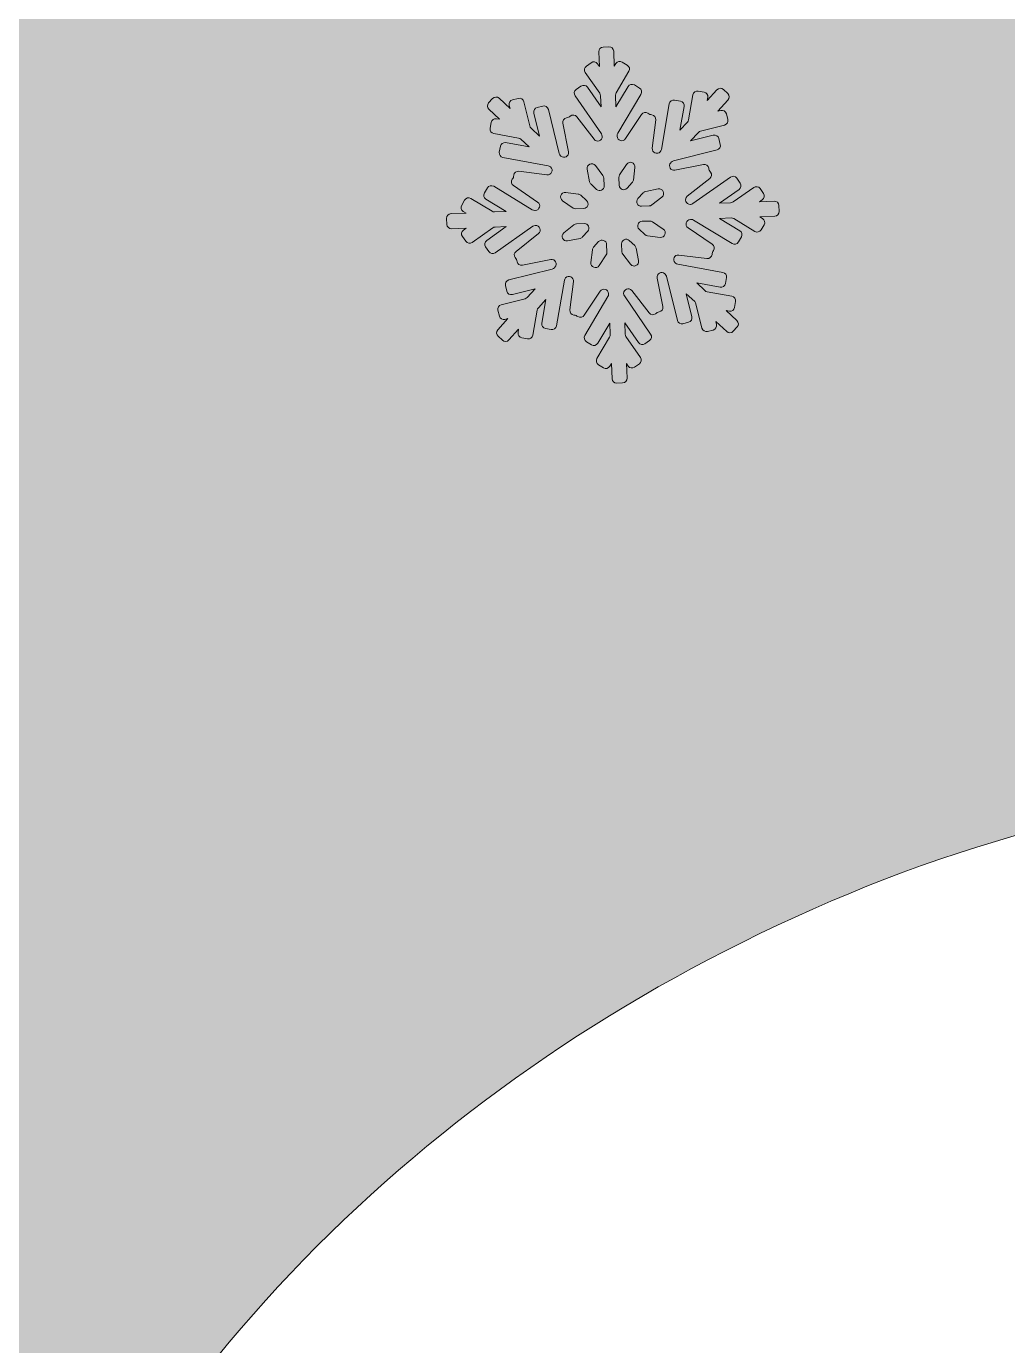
# Model space of a CAD drawing. Header units: millimetres. Extents: x 7 to 184, y -113 to -15.
# Drawn here: x 125.89 to 137.1, y -58.55 to -43.47 of the extents above; entities that cross this region are included whole.
import ezdxf

# ---------------------------------------------------------------- set-up
doc = ezdxf.new("R2010")
doc.units = ezdxf.units.MM
doc.header["$MEASUREMENT"] = 0
doc.layers.add('engraving', color=7, linetype='Continuous')
doc.layers.add('Layer 1', color=7, linetype='Continuous')

msp = doc.modelspace()

# ---------------------------------------------------------------- hatches: boundary and pattern name
at = {"layer": 'Layer 1'}
h = msp.add_hatch(color=2, dxfattribs=at)
h.dxf.hatch_style = 2
edge = h.paths.add_edge_path()
edge.add_spline(control_points=[(180.995, -53.469), (178.767, -48.299), (175.73, -43.788), (171.88, -39.938), (168.03, -36.088), (163.518, -33.05), (158.349, -30.823), (155.446, -29.574), (152.43, -28.675), (149.302, -28.126), (148.522, -26.725), (147.075, -25.741), (145.396, -25.613), (146.901, -24.497), (147.881, -22.714), (147.881, -20.697), (147.881, -17.317), (145.14, -14.576), (141.76, -14.576), (138.38, -14.576), (135.639, -17.317), (135.639, -20.697), (135.639, -22.714), (136.619, -24.497), (138.124, -25.613), (136.445, -25.741), (134.998, -26.725), (134.218, -28.126), (131.089, -28.675), (128.074, -29.574), (125.173, -30.823), (120.001, -33.05), (115.491, -36.088), (111.642, -39.938), (107.792, -43.788), (104.753, -48.299), (102.526, -53.469), (100.299, -58.64), (99.186, -64.169), (99.186, -70.057), (99.186, -75.945), (100.299, -81.476), (102.526, -86.645), (104.753, -91.817), (107.792, -96.327), (111.642, -100.176), (115.491, -104.026), (120.001, -107.066), (125.173, -109.291), (130.342, -111.517), (135.873, -112.632), (141.761, -112.632), (147.648, -112.632), (153.178, -111.517), (158.349, -109.291), (163.518, -107.066), (168.03, -104.026), (171.88, -100.176), (175.73, -96.327), (178.767, -91.817), (180.995, -86.645), (183.221, -81.476), (184.335, -75.945), (184.335, -70.057), (184.335, -64.169), (183.221, -58.64), (180.995, -53.469)], knot_values=[0, 0, 0, 0, 1, 1, 1, 2, 2, 2, 3, 3, 3, 4, 4, 4, 5, 5, 5, 6, 6, 6, 7, 7, 7, 8, 8, 8, 9, 9, 9, 10, 10, 10, 11, 11, 11, 12, 12, 12, 13, 13, 13, 14, 14, 14, 15, 15, 15, 16, 16, 16, 17, 17, 17, 18, 18, 18, 19, 19, 19, 20, 20, 20, 21, 21, 21, 22, 22, 22, 22], degree=3, periodic=1)
edge = h.paths.add_edge_path()
edge.add_spline(control_points=[(137.953, -20.697), (137.953, -18.598), (139.661, -16.89), (141.76, -16.89), (143.86, -16.89), (145.567, -18.598), (145.567, -20.697), (145.567, -22.796), (143.86, -24.504), (141.76, -24.504), (139.661, -24.504), (137.953, -22.796), (137.953, -20.697)], knot_values=[0, 0, 0, 0, 1, 1, 1, 2, 2, 2, 3, 3, 3, 4, 4, 4, 4], degree=3, periodic=1)
edge = h.paths.add_edge_path()
edge.add_spline(control_points=[(158.575, -76.964), (157.631, -79.154), (156.368, -81.06), (154.782, -82.682), (153.197, -84.307), (151.309, -85.589), (149.121, -86.532), (146.93, -87.476), (144.591, -87.947), (142.1, -87.947), (139.609, -87.947), (137.268, -87.476), (135.08, -86.532), (132.89, -85.589), (130.984, -84.307), (129.362, -82.682), (127.738, -81.06), (126.455, -79.154), (125.512, -76.964), (124.567, -74.776), (124.097, -72.435), (124.097, -69.944), (124.097, -67.453), (124.567, -65.114), (125.512, -62.924), (126.455, -60.735), (127.738, -58.847), (129.362, -57.262), (130.984, -55.677), (132.89, -54.414), (135.08, -53.469), (137.268, -52.526), (139.609, -52.053), (142.1, -52.053), (144.591, -52.053), (146.93, -52.526), (149.121, -53.469), (151.309, -54.414), (153.197, -55.677), (154.782, -57.262), (156.368, -58.847), (157.631, -60.735), (158.575, -62.924), (159.518, -65.114), (159.99, -67.453), (159.99, -69.944), (159.99, -72.435), (159.518, -74.776), (158.575, -76.964)], knot_values=[0, 0, 0, 0, 1, 1, 1, 2, 2, 2, 3, 3, 3, 4, 4, 4, 5, 5, 5, 6, 6, 6, 7, 7, 7, 8, 8, 8, 9, 9, 9, 10, 10, 10, 11, 11, 11, 12, 12, 12, 13, 13, 13, 14, 14, 14, 15, 15, 15, 16, 16, 16, 16], degree=3, periodic=1)

# ---------------------------------------------------------------- linework, layer by layer
at = {"layer": 'engraving', "lineweight": 0}
for points, knots in [([(134.488, -45.518), (134.487, -45.489), (134.462, -45.467), (134.434, -45.468), (134.434, -45.468), (134.268, -45.475), (134.268, -45.475), (134.268, -45.475), (134.298, -45.453), (134.298, -45.453), (134.322, -45.436), (134.328, -45.404), (134.311, -45.381), (134.311, -45.381), (134.273, -45.325), (134.273, -45.325), (134.256, -45.301), (134.223, -45.295), (134.2, -45.312), (134.2, -45.312), (133.965, -45.478), (133.965, -45.478), (133.956, -45.484), (133.947, -45.487), (133.936, -45.487), (133.936, -45.487), (133.81, -45.492), (133.81, -45.492), (133.81, -45.492), (134.033, -45.334), (134.033, -45.334), (134.057, -45.318), (134.062, -45.286), (134.046, -45.262), (134.046, -45.262), (134.008, -45.206), (134.008, -45.206), (133.991, -45.182), (133.958, -45.177), (133.935, -45.193), (133.935, -45.193), (133.506, -45.496), (133.506, -45.496), (133.498, -45.501), (133.488, -45.505), (133.478, -45.505), (133.478, -45.505), (133.476, -45.505), (133.476, -45.505), (133.425, -45.507), (133.402, -45.443), (133.442, -45.412), (133.442, -45.412), (133.698, -45.21), (133.698, -45.21), (133.721, -45.192), (133.725, -45.16), (133.708, -45.137), (133.708, -45.137), (133.699, -45.126), (133.699, -45.126), (133.694, -45.12), (133.691, -45.113), (133.689, -45.105), (133.689, -45.105), (133.687, -45.092), (133.687, -45.092), (133.681, -45.063), (133.654, -45.045), (133.625, -45.051), (133.625, -45.051), (133.301, -45.115), (133.301, -45.115), (133.252, -45.125), (133.219, -45.066), (133.253, -45.029), (133.253, -45.029), (133.258, -45.023), (133.258, -45.023), (133.265, -45.016), (133.274, -45.01), (133.284, -45.008), (133.284, -45.008), (133.781, -44.883), (133.781, -44.883), (133.809, -44.876), (133.826, -44.848), (133.819, -44.82), (133.819, -44.82), (133.803, -44.754), (133.803, -44.754), (133.796, -44.726), (133.767, -44.709), (133.739, -44.716), (133.739, -44.716), (133.479, -44.781), (133.479, -44.781), (133.479, -44.781), (133.569, -44.683), (133.569, -44.683), (133.576, -44.675), (133.584, -44.67), (133.594, -44.667), (133.594, -44.667), (133.867, -44.599), (133.867, -44.599), (133.895, -44.592), (133.912, -44.564), (133.905, -44.536), (133.905, -44.536), (133.888, -44.47), (133.888, -44.47), (133.881, -44.442), (133.853, -44.425), (133.825, -44.432), (133.825, -44.432), (133.79, -44.441), (133.79, -44.441), (133.79, -44.441), (133.906, -44.313), (133.906, -44.313), (133.926, -44.292), (133.924, -44.259), (133.903, -44.239), (133.903, -44.239), (133.854, -44.193), (133.854, -44.193), (133.833, -44.173), (133.799, -44.175), (133.78, -44.196), (133.78, -44.196), (133.668, -44.318), (133.668, -44.318), (133.668, -44.318), (133.675, -44.282), (133.675, -44.282), (133.68, -44.254), (133.661, -44.227), (133.633, -44.222), (133.633, -44.222), (133.567, -44.21), (133.567, -44.21), (133.538, -44.205), (133.511, -44.224), (133.506, -44.252), (133.506, -44.252), (133.456, -44.539), (133.456, -44.539), (133.454, -44.549), (133.45, -44.558), (133.443, -44.565), (133.443, -44.565), (133.358, -44.659), (133.358, -44.659), (133.358, -44.659), (133.405, -44.388), (133.405, -44.388), (133.41, -44.359), (133.391, -44.332), (133.363, -44.327), (133.363, -44.327), (133.297, -44.315), (133.297, -44.315), (133.268, -44.31), (133.241, -44.329), (133.236, -44.358), (133.236, -44.358), (133.145, -44.879), (133.145, -44.879), (133.144, -44.889), (133.139, -44.898), (133.133, -44.905), (133.133, -44.905), (133.133, -44.905), (133.133, -44.905), (133.098, -44.943), (133.036, -44.914), (133.042, -44.864), (133.042, -44.864), (133.082, -44.539), (133.082, -44.539), (133.085, -44.511), (133.065, -44.485), (133.037, -44.481), (133.037, -44.481), (133.024, -44.48), (133.024, -44.48), (133.016, -44.478), (133.008, -44.476), (133.001, -44.471), (133.001, -44.471), (132.991, -44.464), (132.991, -44.464), (132.967, -44.448), (132.934, -44.454), (132.918, -44.478), (132.918, -44.478), (132.736, -44.754), (132.736, -44.754), (132.709, -44.796), (132.643, -44.778), (132.641, -44.727), (132.641, -44.727), (132.641, -44.721), (132.641, -44.721), (132.64, -44.711), (132.643, -44.701), (132.648, -44.693), (132.648, -44.693), (132.912, -44.248), (132.912, -44.248), (132.926, -44.223), (132.918, -44.191), (132.894, -44.177), (132.894, -44.177), (132.837, -44.141), (132.837, -44.141), (132.812, -44.126), (132.779, -44.134), (132.765, -44.159), (132.765, -44.159), (132.627, -44.391), (132.627, -44.391), (132.627, -44.391), (132.622, -44.258), (132.622, -44.258), (132.621, -44.248), (132.624, -44.238), (132.629, -44.229), (132.629, -44.229), (132.774, -43.985), (132.774, -43.985), (132.788, -43.96), (132.781, -43.929), (132.756, -43.914), (132.756, -43.914), (132.699, -43.879), (132.699, -43.879), (132.674, -43.864), (132.641, -43.872), (132.627, -43.897), (132.627, -43.897), (132.608, -43.927), (132.608, -43.927), (132.608, -43.927), (132.601, -43.754), (132.601, -43.754), (132.6, -43.726), (132.576, -43.703), (132.547, -43.704), (132.547, -43.704), (132.48, -43.707), (132.48, -43.707), (132.452, -43.708), (132.429, -43.732), (132.43, -43.761), (132.43, -43.761), (132.437, -43.928), (132.437, -43.928), (132.437, -43.928), (132.417, -43.899), (132.417, -43.899), (132.4, -43.875), (132.367, -43.869), (132.344, -43.886), (132.344, -43.886), (132.289, -43.925), (132.289, -43.925), (132.266, -43.941), (132.26, -43.973), (132.276, -43.997), (132.276, -43.997), (132.441, -44.236), (132.441, -44.236), (132.447, -44.244), (132.45, -44.254), (132.451, -44.264), (132.451, -44.264), (132.456, -44.392), (132.456, -44.392), (132.456, -44.392), (132.3, -44.167), (132.3, -44.167), (132.284, -44.143), (132.251, -44.137), (132.227, -44.154), (132.227, -44.154), (132.172, -44.193), (132.172, -44.193), (132.149, -44.209), (132.143, -44.241), (132.16, -44.265), (132.16, -44.265), (132.46, -44.7), (132.46, -44.7), (132.466, -44.708), (132.469, -44.717), (132.469, -44.727), (132.469, -44.727), (132.469, -44.728), (132.469, -44.728), (132.472, -44.779), (132.407, -44.802), (132.376, -44.762), (132.376, -44.762), (132.178, -44.505), (132.178, -44.505), (132.161, -44.482), (132.128, -44.478), (132.105, -44.496), (132.105, -44.496), (132.095, -44.504), (132.095, -44.504), (132.089, -44.509), (132.081, -44.512), (132.073, -44.514), (132.073, -44.514), (132.061, -44.516), (132.061, -44.516), (132.033, -44.522), (132.014, -44.549), (132.02, -44.578), (132.02, -44.578), (132.084, -44.905), (132.084, -44.905), (132.094, -44.954), (132.035, -44.988), (131.998, -44.953), (131.998, -44.953), (131.994, -44.95), (131.994, -44.95), (131.987, -44.943), (131.982, -44.934), (131.979, -44.924), (131.979, -44.924), (131.855, -44.42), (131.855, -44.42), (131.848, -44.392), (131.819, -44.375), (131.791, -44.382), (131.791, -44.382), (131.726, -44.398), (131.726, -44.398), (131.699, -44.405), (131.682, -44.434), (131.689, -44.462), (131.689, -44.462), (131.754, -44.725), (131.754, -44.725), (131.754, -44.725), (131.657, -44.635), (131.657, -44.635), (131.65, -44.628), (131.645, -44.619), (131.642, -44.609), (131.642, -44.609), (131.574, -44.333), (131.574, -44.333), (131.567, -44.305), (131.539, -44.287), (131.511, -44.294), (131.511, -44.294), (131.446, -44.311), (131.446, -44.311), (131.418, -44.318), (131.401, -44.346), (131.408, -44.374), (131.408, -44.374), (131.417, -44.41), (131.417, -44.41), (131.417, -44.41), (131.291, -44.293), (131.291, -44.293), (131.27, -44.273), (131.237, -44.274), (131.217, -44.296), (131.217, -44.296), (131.172, -44.345), (131.172, -44.345), (131.152, -44.366), (131.154, -44.399), (131.175, -44.419), (131.175, -44.419), (131.297, -44.533), (131.297, -44.533), (131.297, -44.533), (131.261, -44.527), (131.261, -44.527), (131.233, -44.521), (131.206, -44.54), (131.201, -44.569), (131.201, -44.569), (131.189, -44.636), (131.189, -44.636), (131.184, -44.664), (131.203, -44.691), (131.231, -44.696), (131.231, -44.696), (131.514, -44.747), (131.514, -44.747), (131.524, -44.749), (131.533, -44.754), (131.54, -44.761), (131.54, -44.761), (131.634, -44.848), (131.634, -44.848), (131.634, -44.848), (131.366, -44.8), (131.366, -44.8), (131.338, -44.795), (131.311, -44.814), (131.306, -44.842), (131.306, -44.842), (131.294, -44.909), (131.294, -44.909), (131.289, -44.938), (131.308, -44.964), (131.336, -44.97), (131.336, -44.97), (131.851, -45.063), (131.851, -45.063), (131.861, -45.065), (131.87, -45.069), (131.878, -45.076), (131.878, -45.076), (131.88, -45.078), (131.88, -45.078), (131.917, -45.113), (131.888, -45.174), (131.838, -45.168), (131.838, -45.168), (131.517, -45.127), (131.517, -45.127), (131.488, -45.124), (131.462, -45.144), (131.459, -45.173), (131.459, -45.173), (131.457, -45.186), (131.457, -45.186), (131.456, -45.194), (131.453, -45.202), (131.449, -45.208), (131.449, -45.208), (131.442, -45.219), (131.442, -45.219), (131.426, -45.243), (131.432, -45.275), (131.456, -45.291), (131.456, -45.291), (131.732, -45.479), (131.732, -45.479), (131.774, -45.507), (131.755, -45.572), (131.705, -45.574), (131.705, -45.574), (131.698, -45.574), (131.698, -45.574), (131.688, -45.575), (131.678, -45.572), (131.669, -45.567), (131.669, -45.567), (131.23, -45.299), (131.23, -45.299), (131.205, -45.284), (131.173, -45.292), (131.158, -45.317), (131.158, -45.317), (131.123, -45.375), (131.123, -45.375), (131.109, -45.4), (131.117, -45.431), (131.141, -45.446), (131.141, -45.446), (131.372, -45.587), (131.372, -45.587), (131.372, -45.587), (131.24, -45.592), (131.24, -45.592), (131.23, -45.592), (131.22, -45.59), (131.211, -45.584), (131.211, -45.584), (130.97, -45.438), (130.97, -45.438), (130.946, -45.423), (130.913, -45.431), (130.898, -45.456), (130.898, -45.456), (130.864, -45.514), (130.864, -45.514), (130.849, -45.538), (130.857, -45.57), (130.882, -45.585), (130.882, -45.585), (130.914, -45.605), (130.914, -45.605), (130.914, -45.605), (130.743, -45.611), (130.743, -45.611), (130.714, -45.612), (130.691, -45.637), (130.692, -45.665), (130.692, -45.665), (130.695, -45.734), (130.695, -45.734), (130.696, -45.762), (130.721, -45.785), (130.749, -45.784), (130.749, -45.784), (130.915, -45.777), (130.915, -45.777), (130.915, -45.777), (130.885, -45.799), (130.885, -45.799), (130.861, -45.815), (130.855, -45.848), (130.872, -45.871), (130.872, -45.871), (130.91, -45.927), (130.91, -45.927), (130.927, -45.951), (130.96, -45.957), (130.983, -45.94), (130.983, -45.94), (131.218, -45.774), (131.218, -45.774), (131.227, -45.768), (131.236, -45.765), (131.246, -45.764), (131.246, -45.764), (131.373, -45.759), (131.373, -45.759), (131.373, -45.759), (131.15, -45.917), (131.15, -45.917), (131.126, -45.934), (131.121, -45.966), (131.137, -45.99), (131.137, -45.99), (131.175, -46.045), (131.175, -46.045), (131.192, -46.069), (131.225, -46.075), (131.248, -46.058), (131.248, -46.058), (131.677, -45.756), (131.677, -45.756), (131.685, -45.75), (131.694, -45.747), (131.705, -45.746), (131.705, -45.746), (131.707, -45.746), (131.707, -45.746), (131.757, -45.744), (131.781, -45.808), (131.741, -45.839), (131.741, -45.839), (131.485, -46.042), (131.485, -46.042), (131.462, -46.059), (131.458, -46.092), (131.476, -46.114), (131.476, -46.114), (131.484, -46.125), (131.484, -46.125), (131.489, -46.131), (131.492, -46.139), (131.494, -46.147), (131.494, -46.147), (131.496, -46.16), (131.496, -46.16), (131.502, -46.188), (131.529, -46.207), (131.557, -46.201), (131.557, -46.201), (131.882, -46.136), (131.882, -46.136), (131.931, -46.127), (131.964, -46.185), (131.93, -46.223), (131.93, -46.223), (131.925, -46.229), (131.925, -46.229), (131.918, -46.236), (131.909, -46.241), (131.899, -46.244), (131.899, -46.244), (131.402, -46.369), (131.402, -46.369), (131.374, -46.376), (131.357, -46.404), (131.364, -46.432), (131.364, -46.432), (131.38, -46.498), (131.38, -46.498), (131.387, -46.526), (131.416, -46.543), (131.444, -46.536), (131.444, -46.536), (131.704, -46.471), (131.704, -46.471), (131.704, -46.471), (131.614, -46.569), (131.614, -46.569), (131.607, -46.576), (131.598, -46.582), (131.589, -46.584), (131.589, -46.584), (131.316, -46.653), (131.316, -46.653), (131.288, -46.66), (131.271, -46.688), (131.278, -46.716), (131.278, -46.716), (131.295, -46.782), (131.295, -46.782), (131.301, -46.81), (131.33, -46.827), (131.358, -46.82), (131.358, -46.82), (131.393, -46.811), (131.393, -46.811), (131.393, -46.811), (131.277, -46.939), (131.277, -46.939), (131.257, -46.96), (131.259, -46.993), (131.28, -47.012), (131.28, -47.012), (131.329, -47.058), (131.329, -47.058), (131.35, -47.078), (131.383, -47.077), (131.403, -47.055), (131.403, -47.055), (131.515, -46.933), (131.515, -46.933), (131.515, -46.933), (131.508, -46.97), (131.508, -46.97), (131.503, -46.998), (131.522, -47.025), (131.55, -47.03), (131.55, -47.03), (131.616, -47.042), (131.616, -47.042), (131.645, -47.047), (131.672, -47.028), (131.677, -47), (131.677, -47), (131.727, -46.713), (131.727, -46.713), (131.729, -46.703), (131.733, -46.694), (131.74, -46.687), (131.74, -46.687), (131.825, -46.593), (131.825, -46.593), (131.825, -46.593), (131.778, -46.864), (131.778, -46.864), (131.773, -46.892), (131.792, -46.919), (131.82, -46.924), (131.82, -46.924), (131.886, -46.936), (131.886, -46.936), (131.915, -46.941), (131.942, -46.922), (131.947, -46.894), (131.947, -46.894), (132.038, -46.372), (132.038, -46.372), (132.039, -46.363), (132.044, -46.354), (132.05, -46.346), (132.05, -46.346), (132.05, -46.346), (132.05, -46.346), (132.085, -46.309), (132.147, -46.337), (132.141, -46.388), (132.141, -46.388), (132.101, -46.712), (132.101, -46.712), (132.098, -46.741), (132.118, -46.767), (132.146, -46.77), (132.146, -46.77), (132.159, -46.772), (132.159, -46.772), (132.167, -46.773), (132.175, -46.776), (132.181, -46.781), (132.181, -46.781), (132.192, -46.788), (132.192, -46.788), (132.216, -46.804), (132.249, -46.797), (132.265, -46.773), (132.265, -46.773), (132.447, -46.498), (132.447, -46.498), (132.474, -46.456), (132.54, -46.474), (132.542, -46.524), (132.542, -46.524), (132.542, -46.53), (132.542, -46.53), (132.543, -46.54), (132.54, -46.55), (132.535, -46.559), (132.535, -46.559), (132.271, -47.004), (132.271, -47.004), (132.257, -47.029), (132.265, -47.06), (132.289, -47.075), (132.289, -47.075), (132.346, -47.11), (132.346, -47.11), (132.371, -47.125), (132.404, -47.117), (132.418, -47.092), (132.418, -47.092), (132.556, -46.861), (132.556, -46.861), (132.556, -46.861), (132.561, -46.994), (132.561, -46.994), (132.562, -47.004), (132.559, -47.014), (132.554, -47.023), (132.554, -47.023), (132.409, -47.267), (132.409, -47.267), (132.395, -47.291), (132.402, -47.323), (132.427, -47.338), (132.427, -47.338), (132.484, -47.373), (132.484, -47.373), (132.509, -47.388), (132.542, -47.38), (132.556, -47.355), (132.556, -47.355), (132.575, -47.324), (132.575, -47.324), (132.575, -47.324), (132.582, -47.497), (132.582, -47.497), (132.583, -47.526), (132.607, -47.548), (132.636, -47.547), (132.636, -47.547), (132.703, -47.545), (132.703, -47.545), (132.731, -47.543), (132.754, -47.519), (132.753, -47.49), (132.753, -47.49), (132.746, -47.323), (132.746, -47.323), (132.746, -47.323), (132.766, -47.353), (132.766, -47.353), (132.783, -47.377), (132.815, -47.383), (132.839, -47.366), (132.839, -47.366), (132.894, -47.327), (132.894, -47.327), (132.917, -47.311), (132.923, -47.278), (132.907, -47.255), (132.907, -47.255), (132.741, -47.016), (132.741, -47.016), (132.736, -47.007), (132.733, -46.998), (132.732, -46.988), (132.732, -46.988), (132.727, -46.86), (132.727, -46.86), (132.727, -46.86), (132.883, -47.085), (132.883, -47.085), (132.899, -47.109), (132.932, -47.115), (132.956, -47.098), (132.956, -47.098), (133.011, -47.059), (133.011, -47.059), (133.034, -47.043), (133.04, -47.01), (133.023, -46.987), (133.023, -46.987), (132.723, -46.552), (132.723, -46.552), (132.717, -46.544), (132.714, -46.534), (132.714, -46.524), (132.714, -46.524), (132.714, -46.524), (132.714, -46.524), (132.711, -46.473), (132.776, -46.449), (132.807, -46.49), (132.807, -46.49), (133.005, -46.746), (133.005, -46.746), (133.022, -46.769), (133.055, -46.773), (133.078, -46.756), (133.078, -46.756), (133.088, -46.748), (133.088, -46.748), (133.094, -46.743), (133.102, -46.739), (133.11, -46.738), (133.11, -46.738), (133.122, -46.735), (133.122, -46.735), (133.15, -46.73), (133.169, -46.702), (133.163, -46.674), (133.163, -46.674), (133.099, -46.347), (133.099, -46.347), (133.089, -46.297), (133.148, -46.264), (133.185, -46.299), (133.185, -46.299), (133.189, -46.302), (133.189, -46.302), (133.196, -46.308), (133.201, -46.317), (133.204, -46.327), (133.204, -46.327), (133.328, -46.831), (133.328, -46.831), (133.335, -46.859), (133.364, -46.876), (133.392, -46.869), (133.392, -46.869), (133.457, -46.853), (133.457, -46.853), (133.484, -46.846), (133.501, -46.818), (133.494, -46.79), (133.494, -46.79), (133.429, -46.527), (133.429, -46.527), (133.429, -46.527), (133.526, -46.617), (133.526, -46.617), (133.533, -46.624), (133.538, -46.633), (133.541, -46.642), (133.541, -46.642), (133.609, -46.919), (133.609, -46.919), (133.616, -46.947), (133.644, -46.964), (133.673, -46.957), (133.673, -46.957), (133.737, -46.941), (133.737, -46.941), (133.765, -46.934), (133.782, -46.906), (133.775, -46.878), (133.775, -46.878), (133.766, -46.842), (133.766, -46.842), (133.766, -46.842), (133.892, -46.959), (133.892, -46.959), (133.913, -46.979), (133.946, -46.978), (133.966, -46.956), (133.966, -46.956), (134.011, -46.906), (134.011, -46.906), (134.031, -46.885), (134.029, -46.853), (134.008, -46.833), (134.008, -46.833), (133.886, -46.719), (133.886, -46.719), (133.886, -46.719), (133.922, -46.725), (133.922, -46.725), (133.95, -46.73), (133.977, -46.711), (133.982, -46.683), (133.982, -46.683), (133.994, -46.616), (133.994, -46.616), (133.999, -46.587), (133.98, -46.56), (133.952, -46.555), (133.952, -46.555), (133.669, -46.504), (133.669, -46.504), (133.659, -46.502), (133.65, -46.498), (133.642, -46.491), (133.642, -46.491), (133.549, -46.403), (133.549, -46.403), (133.549, -46.403), (133.817, -46.452), (133.817, -46.452), (133.845, -46.457), (133.872, -46.438), (133.877, -46.409), (133.877, -46.409), (133.889, -46.342), (133.889, -46.342), (133.894, -46.314), (133.875, -46.287), (133.847, -46.282), (133.847, -46.282), (133.332, -46.189), (133.332, -46.189), (133.322, -46.187), (133.313, -46.182), (133.305, -46.176), (133.305, -46.176), (133.303, -46.173), (133.303, -46.173), (133.266, -46.139), (133.295, -46.077), (133.345, -46.084), (133.345, -46.084), (133.666, -46.124), (133.666, -46.124), (133.695, -46.128), (133.721, -46.108), (133.724, -46.079), (133.724, -46.079), (133.726, -46.066), (133.726, -46.066), (133.727, -46.058), (133.73, -46.05), (133.734, -46.043), (133.734, -46.043), (133.741, -46.032), (133.741, -46.032), (133.757, -46.008), (133.751, -45.976), (133.727, -45.96), (133.727, -45.96), (133.451, -45.773), (133.451, -45.773), (133.409, -45.745), (133.428, -45.68), (133.478, -45.678), (133.478, -45.678), (133.484, -45.677), (133.484, -45.677), (133.495, -45.677), (133.505, -45.68), (133.514, -45.685), (133.514, -45.685), (133.953, -45.953), (133.953, -45.953), (133.978, -45.968), (134.01, -45.96), (134.025, -45.935), (134.025, -45.935), (134.06, -45.877), (134.06, -45.877), (134.074, -45.852), (134.066, -45.82), (134.042, -45.806), (134.042, -45.806), (133.811, -45.665), (133.811, -45.665), (133.811, -45.665), (133.943, -45.66), (133.943, -45.66), (133.953, -45.659), (133.963, -45.662), (133.972, -45.667), (133.972, -45.667), (134.213, -45.814), (134.213, -45.814), (134.237, -45.829), (134.27, -45.821), (134.285, -45.796), (134.285, -45.796), (134.319, -45.738), (134.319, -45.738), (134.334, -45.713), (134.326, -45.681), (134.301, -45.667), (134.301, -45.667), (134.269, -45.647), (134.269, -45.647), (134.269, -45.647), (134.44, -45.64), (134.44, -45.64), (134.469, -45.639), (134.492, -45.615), (134.491, -45.586), (134.491, -45.586), (134.488, -45.518), (134.488, -45.518)], [0, 0, 0, 0, 1, 1, 1, 2, 2, 2, 3, 3, 3, 4, 4, 4, 5, 5, 5, 6, 6, 6, 7, 7, 7, 8, 8, 8, 9, 9, 9, 10, 10, 10, 11, 11, 11, 12, 12, 12, 13, 13, 13, 14, 14, 14, 15, 15, 15, 16, 16, 16, 17, 17, 17, 18, 18, 18, 19, 19, 19, 20, 20, 20, 21, 21, 21, 22, 22, 22, 23, 23, 23, 24, 24, 24, 25, 25, 25, 26, 26, 26, 27, 27, 27, 28, 28, 28, 29, 29, 29, 30, 30, 30, 31, 31, 31, 32, 32, 32, 33, 33, 33, 34, 34, 34, 35, 35, 35, 36, 36, 36, 37, 37, 37, 38, 38, 38, 39, 39, 39, 40, 40, 40, 41, 41, 41, 42, 42, 42, 43, 43, 43, 44, 44, 44, 45, 45, 45, 46, 46, 46, 47, 47, 47, 48, 48, 48, 49, 49, 49, 50, 50, 50, 51, 51, 51, 52, 52, 52, 53, 53, 53, 54, 54, 54, 55, 55, 55, 56, 56, 56, 57, 57, 57, 58, 58, 58, 59, 59, 59, 60, 60, 60, 61, 61, 61, 62, 62, 62, 63, 63, 63, 64, 64, 64, 65, 65, 65, 66, 66, 66, 67, 67, 67, 68, 68, 68, 69, 69, 69, 70, 70, 70, 71, 71, 71, 72, 72, 72, 73, 73, 73, 74, 74, 74, 75, 75, 75, 76, 76, 76, 77, 77, 77, 78, 78, 78, 79, 79, 79, 80, 80, 80, 81, 81, 81, 82, 82, 82, 83, 83, 83, 84, 84, 84, 85, 85, 85, 86, 86, 86, 87, 87, 87, 88, 88, 88, 89, 89, 89, 90, 90, 90, 91, 91, 91, 92, 92, 92, 93, 93, 93, 94, 94, 94, 95, 95, 95, 96, 96, 96, 97, 97, 97, 98, 98, 98, 99, 99, 99, 100, 100, 100, 101, 101, 101, 102, 102, 102, 103, 103, 103, 104, 104, 104, 105, 105, 105, 106, 106, 106, 107, 107, 107, 108, 108, 108, 109, 109, 109, 110, 110, 110, 111, 111, 111, 112, 112, 112, 113, 113, 113, 114, 114, 114, 115, 115, 115, 116, 116, 116, 117, 117, 117, 118, 118, 118, 119, 119, 119, 120, 120, 120, 121, 121, 121, 122, 122, 122, 123, 123, 123, 124, 124, 124, 125, 125, 125, 126, 126, 126, 127, 127, 127, 128, 128, 128, 129, 129, 129, 130, 130, 130, 131, 131, 131, 132, 132, 132, 133, 133, 133, 134, 134, 134, 135, 135, 135, 136, 136, 136, 137, 137, 137, 138, 138, 138, 139, 139, 139, 140, 140, 140, 141, 141, 141, 142, 142, 142, 143, 143, 143, 144, 144, 144, 145, 145, 145, 146, 146, 146, 147, 147, 147, 148, 148, 148, 149, 149, 149, 150, 150, 150, 151, 151, 151, 152, 152, 152, 153, 153, 153, 154, 154, 154, 155, 155, 155, 156, 156, 156, 157, 157, 157, 158, 158, 158, 159, 159, 159, 160, 160, 160, 161, 161, 161, 162, 162, 162, 163, 163, 163, 164, 164, 164, 165, 165, 165, 166, 166, 166, 167, 167, 167, 168, 168, 168, 169, 169, 169, 170, 170, 170, 171, 171, 171, 172, 172, 172, 173, 173, 173, 174, 174, 174, 175, 175, 175, 176, 176, 176, 177, 177, 177, 178, 178, 178, 179, 179, 179, 180, 180, 180, 181, 181, 181, 182, 182, 182, 183, 183, 183, 184, 184, 184, 185, 185, 185, 186, 186, 186, 187, 187, 187, 188, 188, 188, 189, 189, 189, 190, 190, 190, 191, 191, 191, 192, 192, 192, 193, 193, 193, 194, 194, 194, 195, 195, 195, 196, 196, 196, 197, 197, 197, 198, 198, 198, 199, 199, 199, 200, 200, 200, 201, 201, 201, 202, 202, 202, 203, 203, 203, 204, 204, 204, 205, 205, 205, 206, 206, 206, 207, 207, 207, 208, 208, 208, 209, 209, 209, 210, 210, 210, 211, 211, 211, 212, 212, 212, 213, 213, 213, 214, 214, 214, 215, 215, 215, 216, 216, 216, 217, 217, 217, 218, 218, 218, 219, 219, 219, 220, 220, 220, 221, 221, 221, 222, 222, 222, 223, 223, 223, 224, 224, 224, 225, 225, 225, 226, 226, 226, 227, 227, 227, 228, 228, 228, 229, 229, 229, 230, 230, 230, 231, 231, 231, 232, 232, 232, 233, 233, 233, 234, 234, 234, 235, 235, 235, 236, 236, 236, 237, 237, 237, 238, 238, 238, 239, 239, 239, 240, 240, 240, 241, 241, 241, 242, 242, 242, 243, 243, 243, 244, 244, 244, 245, 245, 245, 246, 246, 246, 247, 247, 247, 248, 248, 248, 249, 249, 249, 250, 250, 250, 251, 251, 251, 252, 252, 252, 253, 253, 253, 254, 254, 254, 255, 255, 255, 256, 256, 256, 257, 257, 257, 258, 258, 258, 259, 259, 259, 260, 260, 260, 261, 261, 261, 262, 262, 262, 263, 263, 263, 264, 264, 264, 265, 265, 265, 266, 266, 266, 267, 267, 267, 268, 268, 268, 269, 269, 269, 270, 270, 270, 271, 271, 271, 272, 272, 272, 273, 273, 273, 274, 274, 274, 275, 275, 275, 276, 276, 276, 277, 277, 277, 278, 278, 278, 279, 279, 279, 280, 280, 280, 281, 281, 281, 282, 282, 282, 283, 283, 283, 284, 284, 284, 285, 285, 285, 286, 286, 286, 287, 287, 287, 288, 288, 288, 289, 289, 289, 290, 290, 290, 291, 291, 291, 292, 292, 292, 293, 293, 293, 294, 294, 294, 295, 295, 295, 296, 296, 296, 297, 297, 297, 298, 298, 298, 299, 299, 299, 300, 300, 300, 301, 301, 301, 302, 302, 302, 303, 303, 303, 304, 304, 304, 305, 305, 305, 306, 306, 306, 307, 307, 307, 308, 308, 308, 309, 309, 309, 310, 310, 310, 311, 311, 311, 312, 312, 312, 313, 313, 313, 314, 314, 314, 315, 315, 315, 316, 316, 316, 317, 317, 317, 318, 318, 318, 319, 319, 319, 320, 320, 320, 321, 321, 321, 322, 322, 322, 323, 323, 323, 324, 324, 324, 325, 325, 325, 326, 326, 326, 327, 327, 327, 328, 328, 328, 329, 329, 329, 330, 330, 330, 331, 331, 331, 332, 332, 332, 333, 333, 333, 334, 334, 334, 335, 335, 335, 336, 336, 336, 336]), ([(132.391, -45.062), (132.391, -45.062), (132.478, -45.175), (132.478, -45.175), (132.485, -45.184), (132.488, -45.194), (132.489, -45.205), (132.489, -45.205), (132.492, -45.293), (132.492, -45.293), (132.494, -45.34), (132.439, -45.365), (132.405, -45.334), (132.405, -45.334), (132.342, -45.275), (132.342, -45.275), (132.334, -45.267), (132.328, -45.258), (132.326, -45.247), (132.326, -45.247), (132.298, -45.104), (132.298, -45.104), (132.287, -45.05), (132.357, -45.018), (132.391, -45.062)], [0, 0, 0, 0, 1, 1, 1, 2, 2, 2, 3, 3, 3, 4, 4, 4, 5, 5, 5, 6, 6, 6, 7, 7, 7, 8, 8, 8, 8]), ([(132.663, -45.287), (132.663, -45.287), (132.66, -45.199), (132.66, -45.199), (132.659, -45.188), (132.662, -45.177), (132.668, -45.168), (132.668, -45.168), (132.748, -45.048), (132.748, -45.048), (132.778, -45.002), (132.85, -45.028), (132.843, -45.083), (132.843, -45.083), (132.826, -45.227), (132.826, -45.227), (132.824, -45.238), (132.82, -45.248), (132.812, -45.256), (132.812, -45.256), (132.754, -45.32), (132.754, -45.32), (132.723, -45.355), (132.665, -45.334), (132.663, -45.287)], [0, 0, 0, 0, 1, 1, 1, 2, 2, 2, 3, 3, 3, 4, 4, 4, 5, 5, 5, 6, 6, 6, 7, 7, 7, 8, 8, 8, 8]), ([(132.139, -45.547), (132.139, -45.547), (132.017, -45.464), (132.017, -45.464), (131.971, -45.433), (131.998, -45.362), (132.053, -45.369), (132.053, -45.369), (132.196, -45.387), (132.196, -45.387), (132.207, -45.389), (132.217, -45.394), (132.225, -45.401), (132.225, -45.401), (132.291, -45.462), (132.291, -45.462), (132.325, -45.494), (132.304, -45.551), (132.257, -45.553), (132.257, -45.553), (132.17, -45.556), (132.17, -45.556), (132.159, -45.556), (132.148, -45.553), (132.139, -45.547)], [0, 0, 0, 0, 1, 1, 1, 2, 2, 2, 3, 3, 3, 4, 4, 4, 5, 5, 5, 6, 6, 6, 7, 7, 7, 8, 8, 8, 8]), ([(132.878, -45.44), (132.878, -45.44), (132.938, -45.374), (132.938, -45.374), (132.945, -45.366), (132.955, -45.36), (132.966, -45.358), (132.966, -45.358), (133.109, -45.329), (133.109, -45.329), (133.163, -45.319), (133.195, -45.387), (133.152, -45.421), (133.152, -45.421), (133.036, -45.512), (133.036, -45.512), (133.028, -45.519), (133.017, -45.523), (133.006, -45.523), (133.006, -45.523), (132.918, -45.527), (132.918, -45.527), (132.872, -45.529), (132.847, -45.474), (132.878, -45.44)], [0, 0, 0, 0, 1, 1, 1, 2, 2, 2, 3, 3, 3, 4, 4, 4, 5, 5, 5, 6, 6, 6, 7, 7, 7, 8, 8, 8, 8]), ([(132.305, -45.812), (132.305, -45.812), (132.245, -45.878), (132.245, -45.878), (132.238, -45.886), (132.228, -45.892), (132.217, -45.894), (132.217, -45.894), (132.074, -45.922), (132.074, -45.922), (132.02, -45.933), (131.988, -45.864), (132.031, -45.83), (132.031, -45.83), (132.147, -45.739), (132.147, -45.739), (132.155, -45.732), (132.166, -45.729), (132.177, -45.728), (132.177, -45.728), (132.265, -45.725), (132.265, -45.725), (132.311, -45.723), (132.336, -45.778), (132.305, -45.812)], [0, 0, 0, 0, 1, 1, 1, 2, 2, 2, 3, 3, 3, 4, 4, 4, 5, 5, 5, 6, 6, 6, 7, 7, 7, 8, 8, 8, 8]), ([(133.044, -45.705), (133.044, -45.705), (133.166, -45.788), (133.166, -45.788), (133.211, -45.818), (133.185, -45.889), (133.13, -45.882), (133.13, -45.882), (132.987, -45.864), (132.987, -45.864), (132.976, -45.863), (132.966, -45.858), (132.958, -45.851), (132.958, -45.851), (132.892, -45.789), (132.892, -45.789), (132.858, -45.758), (132.879, -45.701), (132.926, -45.699), (132.926, -45.699), (133.012, -45.696), (133.012, -45.696), (133.024, -45.695), (133.035, -45.698), (133.044, -45.705)], [0, 0, 0, 0, 1, 1, 1, 2, 2, 2, 3, 3, 3, 4, 4, 4, 5, 5, 5, 6, 6, 6, 7, 7, 7, 8, 8, 8, 8]), ([(132.52, -45.964), (132.52, -45.964), (132.523, -46.053), (132.523, -46.053), (132.524, -46.064), (132.521, -46.074), (132.514, -46.083), (132.514, -46.083), (132.435, -46.204), (132.435, -46.204), (132.405, -46.25), (132.333, -46.223), (132.34, -46.169), (132.34, -46.169), (132.357, -46.024), (132.357, -46.024), (132.359, -46.013), (132.363, -46.003), (132.371, -45.995), (132.371, -45.995), (132.429, -45.931), (132.429, -45.931), (132.46, -45.897), (132.518, -45.918), (132.52, -45.964)], [0, 0, 0, 0, 1, 1, 1, 2, 2, 2, 3, 3, 3, 4, 4, 4, 5, 5, 5, 6, 6, 6, 7, 7, 7, 8, 8, 8, 8]), ([(132.792, -46.19), (132.792, -46.19), (132.705, -46.076), (132.705, -46.076), (132.698, -46.068), (132.695, -46.057), (132.694, -46.046), (132.694, -46.046), (132.691, -45.958), (132.691, -45.958), (132.689, -45.912), (132.744, -45.886), (132.778, -45.918), (132.778, -45.918), (132.841, -45.977), (132.841, -45.977), (132.849, -45.984), (132.855, -45.994), (132.857, -46.005), (132.857, -46.005), (132.885, -46.148), (132.885, -46.148), (132.896, -46.202), (132.826, -46.233), (132.792, -46.19)], [0, 0, 0, 0, 1, 1, 1, 2, 2, 2, 3, 3, 3, 4, 4, 4, 5, 5, 5, 6, 6, 6, 7, 7, 7, 8, 8, 8, 8])]:
    msp.add_open_spline(points, degree=3, knots=knots, dxfattribs=at)
at = {"layer": 'Layer 1', "lineweight": 0}
for points, knots in [([(180.995, -53.469), (178.767, -48.299), (175.73, -43.788), (171.88, -39.938), (168.03, -36.088), (163.518, -33.05), (158.349, -30.823), (155.446, -29.574), (152.43, -28.675), (149.302, -28.126), (148.522, -26.725), (147.075, -25.741), (145.396, -25.613), (146.901, -24.497), (147.881, -22.714), (147.881, -20.697), (147.881, -17.317), (145.14, -14.576), (141.76, -14.576), (138.38, -14.576), (135.639, -17.317), (135.639, -20.697), (135.639, -22.714), (136.619, -24.497), (138.124, -25.613), (136.445, -25.741), (134.998, -26.725), (134.218, -28.126), (131.089, -28.675), (128.074, -29.574), (125.173, -30.823), (120.001, -33.05), (115.491, -36.088), (111.642, -39.938), (107.792, -43.788), (104.753, -48.299), (102.526, -53.469), (100.299, -58.64), (99.186, -64.169), (99.186, -70.057), (99.186, -75.945), (100.299, -81.476), (102.526, -86.645), (104.753, -91.817), (107.792, -96.327), (111.642, -100.176), (115.491, -104.026), (120.001, -107.066), (125.173, -109.291), (130.342, -111.517), (135.873, -112.632), (141.761, -112.632), (147.648, -112.632), (153.178, -111.517), (158.349, -109.291), (163.518, -107.066), (168.03, -104.026), (171.88, -100.176), (175.73, -96.327), (178.767, -91.817), (180.995, -86.645), (183.221, -81.476), (184.335, -75.945), (184.335, -70.057), (184.335, -64.169), (183.221, -58.64), (180.995, -53.469)], [0, 0, 0, 0, 1, 1, 1, 2, 2, 2, 3, 3, 3, 4, 4, 4, 5, 5, 5, 6, 6, 6, 7, 7, 7, 8, 8, 8, 9, 9, 9, 10, 10, 10, 11, 11, 11, 12, 12, 12, 13, 13, 13, 14, 14, 14, 15, 15, 15, 16, 16, 16, 17, 17, 17, 18, 18, 18, 19, 19, 19, 20, 20, 20, 21, 21, 21, 22, 22, 22, 22]), ([(158.575, -76.964), (157.631, -79.154), (156.368, -81.06), (154.782, -82.682), (153.197, -84.307), (151.309, -85.589), (149.121, -86.532), (146.93, -87.476), (144.591, -87.947), (142.1, -87.947), (139.609, -87.947), (137.268, -87.476), (135.08, -86.532), (132.89, -85.589), (130.984, -84.307), (129.362, -82.682), (127.738, -81.06), (126.455, -79.154), (125.512, -76.964), (124.567, -74.776), (124.097, -72.435), (124.097, -69.944), (124.097, -67.453), (124.567, -65.114), (125.512, -62.924), (126.455, -60.735), (127.738, -58.847), (129.362, -57.262), (130.984, -55.677), (132.89, -54.414), (135.08, -53.469), (137.268, -52.526), (139.609, -52.053), (142.1, -52.053), (144.591, -52.053), (146.93, -52.526), (149.121, -53.469), (151.309, -54.414), (153.197, -55.677), (154.782, -57.262), (156.368, -58.847), (157.631, -60.735), (158.575, -62.924), (159.518, -65.114), (159.99, -67.453), (159.99, -69.944), (159.99, -72.435), (159.518, -74.776), (158.575, -76.964)], [0, 0, 0, 0, 1, 1, 1, 2, 2, 2, 3, 3, 3, 4, 4, 4, 5, 5, 5, 6, 6, 6, 7, 7, 7, 8, 8, 8, 9, 9, 9, 10, 10, 10, 11, 11, 11, 12, 12, 12, 13, 13, 13, 14, 14, 14, 15, 15, 15, 16, 16, 16, 16])]:
    msp.add_open_spline(points, degree=3, knots=knots, dxfattribs=at)

doc.saveas('drawing.dxf')
